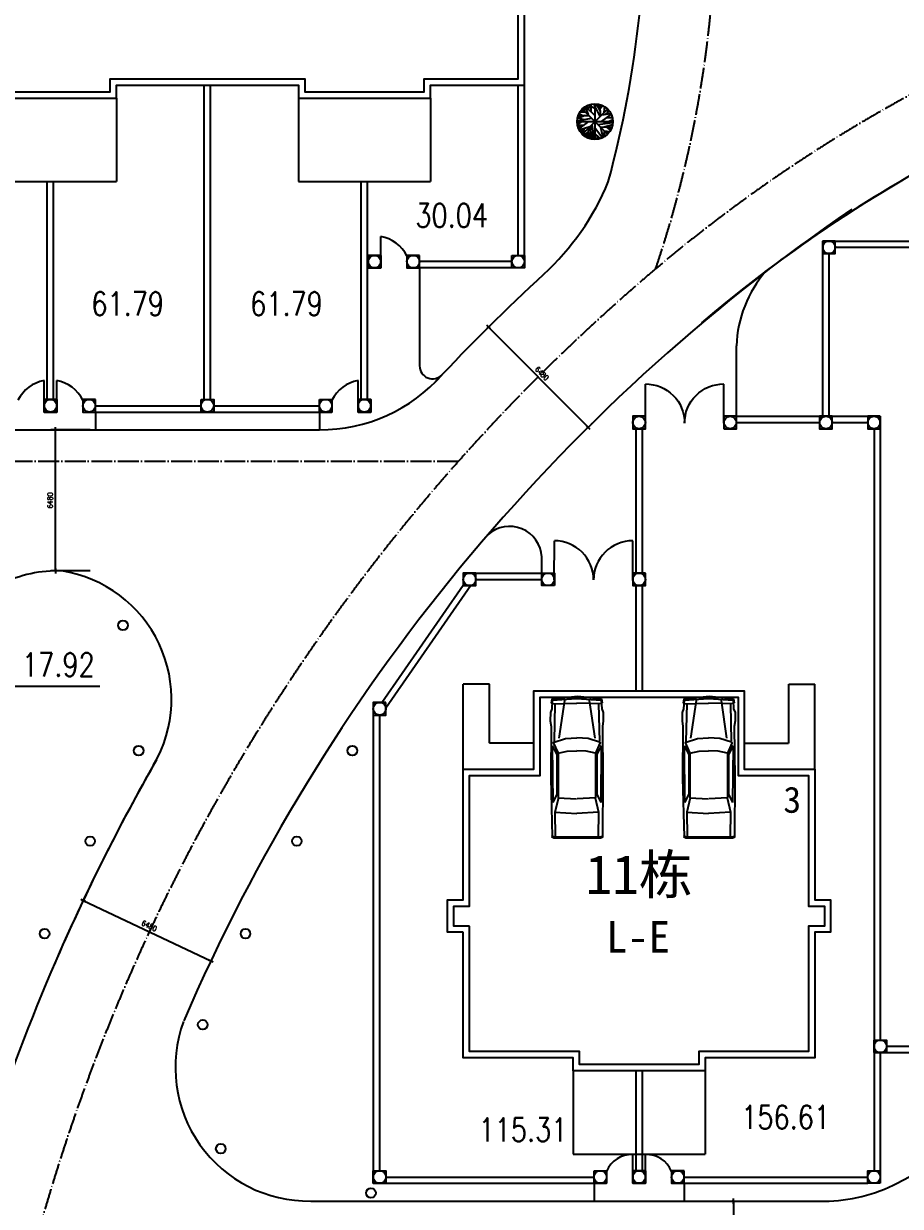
# Model space of a CAD drawing. Extents: x 1035948 to 1665131, y -158296 to 142149.
# Drawn here: x 1431022 to 1471233, y -94954 to -40673 of the extents above; entities that cross this region are included whole.
import ezdxf
from ezdxf.enums import TextEntityAlignment as Align

# ---------------------------------------------------------------- set-up
doc = ezdxf.new("R2010")
doc.units = 0
doc.header["$LTSCALE"] = 200
doc.header["$MEASUREMENT"] = 0
doc.linetypes.add('ACAD_ISO04W100', pattern=[30.5, 24, -3, 0.5, -3])
doc.layers.get('0').update_dxf_attribs({"linetype": 'CONTINUOUS'})
doc.layers.get('DEFPOINTS').update_dxf_attribs({"linetype": 'CONTINUOUS'})
for name, color, linetype in [('CH1', 7, 'CONTINUOUS'), ('DL', 21, 'CONTINUOUS'), ('LAYER1', 2, 'CONTINUOUS'), ('LH', 62, 'CONTINUOUS'), ('LMLK', 123, 'CONTINUOUS'), ('WINDOW', 2, 'CONTINUOUS'), ('WLL1', 7, 'CONTINUOUS'), ('ZXX', 6, 'ACAD_ISO04W100'), ('红枫', 7, 'CONTINUOUS'), ('院子', 140, 'CONTINUOUS')]:
    doc.layers.add(name, color=color, linetype=linetype)
doc.styles.add('DIM', font='txt')
doc.styles.add('DIM_FONT', font='SIMPLEX.shx', dxfattribs={"width": 0.8})
doc.styles.add('H1', font='SimSun.ttf')
doc.dimstyles.new('DIMN80', dxfattribs={"dimscale": 0.8, "dimtxt": 300, "dimasz": 1, "dimexe": 250, "dimexo": 300, "dimgap": 150, "dimtad": 1, "dimdec": 0, "dimzin": 0, "dimdsep": 46, "dimtxsty": 'DIM_FONT', "dimblk": '_DIMX', "dimcen": 0.09, "dimclrt": 7, "dimadec": 0, "dimazin": 0, "dimtfac": 1, "dimtdec": 0, "dimtix": 1, "dimtmove": 2, "dimatfit": 3, "dimldrblk": '_DIMX', "dimfxl": 0, "dimtolj": 1, "dimtzin": 0, "dimarcsym": 0})

# ---------------------------------------------------------------- blocks, each defined once
blk = doc.blocks.new('ZW08')
at = {"layer": '红枫', "color": 1}
for p, q in [((-1460, 1300), (-1293, 1136)), ((-1399, 1243), (-1415, 1365)), ((1322, 1420), (-1339, -1242)), ((1322, -1242), (-1339, 1420)), ((-1282, 1501), (-1164, 1458)), ((-1181, 1579), (-1125, 1215)), ((-1042, 1687), (-746, 836)), ((-997, 1708), (-16, 728)), ((-847, 1565), (-841, 1794)), ((-707, 1422), (-534, 1915)), ((-679, 1858), (-10, 1515)), ((-406, 1830), (-261, 1973)), ((-400, 1107), (-406, 1951)), ((-177, 1980), (514, 621)), ((68, 1830), (-55, 1987)), ((-9, 1990), (-9, -1812)), ((7, 1629), (107, 1980)), ((570, 1215), (163, 1980)), ((302, 1722), (397, 1944)), ((615, 707), (509, 1915)), ((531, 1708), (726, 1837)), ((553, 1472), (799, 1808)), ((994, 1701), (949, 1057)), ((977, 1436), (1128, 1615)), ((1167, 1265), (1468, 1279)), ((-1910, 89), (1892, 89)), ((-1901, 178), (-389, 471)), ((-1031, 743), (-1884, 385)), ((-1443, 85), (-1878, -230)), ((-1867, 492), (-1148, 328)), ((-1817, 657), (-1499, 557)), ((-1784, 750), (-668, 750)), ((-1745, 864), (-1521, 757)), ((-1739, -695), (-651, 92)), ((-1694, 957), (-1282, 750)), ((-1588, 1129), (-1047, 1129)), ((1713, 893), (654, 99)), ((732, 828), (1680, 957)), ((921, -123), (1875, 314)), ((1139, 886), (1541, 1200)), ((1212, 514), (1836, 521)), ((-1901, -65), (-1728, -123)), ((-1862, -301), (-1164, -280)), ((-1817, -494), (-1443, -480)), ((-1678, -487), (-1767, -609)), ((-1694, -780), (-540, -437)), ((-1243, -830), (-1639, -880)), ((-1505, -523), (-1600, -745)), ((-1482, -866), (-1577, -973)), ((-1036, -938), (-1533, -1038)), ((-1393, -1009), (-1488, -1095)), ((-1148, -623), (-1404, -1195)), ((-791, -1109), (-1237, -1360)), ((-640, -552), (-913, -1581)), ((-473, -1059), (-886, -1588)), ((-478, -387), (-473, -1738)), ((-473, -930), (-133, -1796)), ((-328, -230), (-88, -1803)), ((-205, -1059), (559, -1717)), ((-10, -516), (810, -1617)), ((286, -201), (1881, -1)), ((581, -501), (838, -1603)), ((587, -501), (1808, -459)), ((715, -1066), (1111, -1445)), ((827, -494), (1859, -223)), ((955, -866), (1016, -1495)), ((988, -902), (1563, -966)), ((1200, -487), (1652, -830)), ((1306, -945), (1451, -1116)), ((1446, -673), (1753, -616)), ((-841, -1302), (-1109, -1452)), ((-473, -1410), (-802, -1631)), ((-690, -1352), (-640, -1688)), ((-278, -1417), (-372, -1767)), ((-211, -1581), (-306, -1774)), ((258, -1595), (113, -1796)), ((180, -1388), (325, -1767)), ((776, -1331), (721, -1653))]:
    blk.add_line(p, q, dxfattribs=at)
blk.add_circle((-9, 89), 1901, dxfattribs=at)
blk = doc.blocks.new('M_A3PTU')
for p, q in [((-0.5, 0), (-0.499, -0.498)), ((0.5, 0), (0.499, -0.498))]:
    blk.add_line(p, q)
for centre, start, end in [((-0.498, -0.001), 269.885, 0.0763), ((0.498, -0.001), 179.9237, 270.115)]:
    blk.add_arc(centre, 0.498, start, end)
blk = doc.blocks.new('A$C622E69C5')
at = {"layer": 'LAYER1'}
blk.add_circle((180, 180), 184, dxfattribs=at)
blk = doc.blocks.new('_DIMX')
blk.add_line((-150, 0), (150, 0))
at = {"const_width": 50}
blk.add_lwpolyline([(-70, -70), (70, 70)], dxfattribs=at)
blk = doc.blocks.new('*D544')
at = {"layer": 'DEFPOINTS', "color": 0}
for p in [(1432475, -59314), (1434315, -59314), (1434315, -65794)]:
    blk.add_point(p, dxfattribs=at)
at = {"layer": 'WLL1', "color": 0, "lineweight": -2}
for p, q in [((1434075, -59314), (1432275, -59314)), ((1432475, -65793), (1432475, -59315)), ((1434075, -65794), (1432275, -65794))]:
    blk.add_line(p, q, dxfattribs=at)
at = {"layer": 'WLL1', "color": 0, "lineweight": -2, "xscale": 0.8, "yscale": 0.8, "zscale": 0.8}
for p, rotation in [((1432475, -59314), 90), ((1432475, -65794), 270)]:
    blk.add_blockref('_DIMX', p, dxfattribs=dict(at, rotation=rotation))
at = {"layer": 'WLL1', "color": 7, "insert": (1432235, -62554), "char_height": 240, "attachment_point": 5, "rotation": 90, "style": 'DIM_FONT'}
blk.add_mtext('\\A1;6480', dxfattribs=at)
blk = doc.blocks.new('M_F31')
for p, q in [((17, 943), (-81, -40)), ((62, 933), (0, 0)), ((17, 943), (167, 969)), ((62, 933), (397, 951)), ((167, 969), (187, 944)), ((209, 942), (187, -4)), ((397, 951), (544, 1005)), ((544, 1005), (863, 1010)), ((863, 1010), (1071, 978)), ((1071, 978), (3045, 992)), ((1813, 931), (2142, 758)), ((1813, 931), (3975, 914)), ((3045, 992), (5289, 933)), ((3656, 758), (3975, 914)), ((80, 469), (1520, 684)), ((205, 831), (1645, 862)), ((1685, 895), (1534, 426)), ((1685, 895), (2090, 713)), ((2090, 713), (2023, 359)), ((2090, 713), (3799, 713)), ((2142, 758), (3656, 758)), ((3799, 713), (3842, 9)), ((3800, 698), (4344, 832)), ((4344, 832), (4396, -6)), ((4344, 832), (5286, 817)), ((5291, 884), (5291, -942)), ((5338, 883), (5338, -942)), ((0, 0), (62, -942)), ((1534, 426), (1501, -3)), ((2023, 359), (2010, -4)), ((-81, -40), (17, -952)), ((209, -951), (187, -5)), ((1534, -434), (1501, -5)), ((1676, -877), (1534, -434)), ((2023, -368), (2010, -5)), ((2090, -722), (2023, -368)), ((3799, -722), (3842, -18)), ((4344, -841), (4396, -3)), ((80, -478), (1520, -693)), ((205, -840), (1645, -871)), ((1710, -892), (2090, -722)), ((1813, -940), (2142, -767)), ((2090, -722), (3799, -722)), ((2142, -767), (3656, -767)), ((3656, -767), (3975, -923)), ((3800, -707), (4344, -841)), ((4344, -841), (5286, -826)), ((17, -952), (167, -978)), ((62, -942), (397, -960)), ((167, -978), (187, -953)), ((397, -960), (544, -1014)), ((544, -1014), (863, -1018)), ((863, -1018), (1071, -987)), ((1071, -987), (3045, -1000)), ((1813, -940), (3975, -923)), ((3045, -1000), (5288, -992))]:
    blk.add_line(p, q)
for centre, radius, start, end in [((5241, 884), 50, 0, 88.5082), ((5288, 883), 50, 0, 88.5082), ((1700, 861), 25, 65.7961, 162.2571), ((200, -4), 12.5, 178.7004, 181.2996), ((1514, -4), 12.5, 175.5855, 184.4145), ((2022, -4), 12.5, 177.991, 182.009), ((1700, -870), 25, 197.7429, 294.2039), ((1828, -904), 12.5, 116.9382, 269.53), ((5241, -942), 50, 270.2142, 0), ((5288, -942), 50, 270.2142, 360)]:
    blk.add_arc(centre, radius, start, end)
at = {"linetype": 'Continuous', "style": 'DIM', "flags": 9}
for tag in ['XSIZE', 'YSIZE']:
    blk.add_attdef(tag, (0, 0), '', height=0.5, dxfattribs=at)
blk = doc.blocks.new('*D542')
at = {"layer": 'DEFPOINTS', "color": 0}
for p in [(1452344, -54601), (1456910, -59198), (1456910, -59198)]:
    blk.add_point(p, dxfattribs=at)
at = {"layer": 'WLL1', "color": 0, "lineweight": -2}
for p, q in [((1452344, -54601), (1456910, -59197)), ((1452514, -54431), (1452486, -54460)), ((1457081, -59029), (1457052, -59057))]:
    blk.add_line(p, q, dxfattribs=at)
at = {"layer": 'WLL1', "color": 0, "lineweight": -2, "xscale": 0.8, "yscale": 0.8, "zscale": 0.8}
for p, rotation in [((1452344, -54601), 134.8061179373727), ((1456910, -59198), 314.8061179373727)]:
    blk.add_blockref('_DIMX', p, dxfattribs=dict(at, rotation=rotation))
at = {"layer": 'WLL1', "color": 7, "insert": (1454797, -56730), "char_height": 240, "attachment_point": 5, "rotation": 314.8061, "style": 'DIM_FONT'}
blk.add_mtext('\\A1;6480', dxfattribs=at)
blk = doc.blocks.new('*D538')
at = {"layer": 'DEFPOINTS', "color": 0}
for p in [(1433749, -80917), (1439608, -83686), (1439608, -83686)]:
    blk.add_point(p, dxfattribs=at)
at = {"layer": 'WLL1', "color": 0, "lineweight": -2}
for p, q in [((1433852, -80700), (1433835, -80736)), ((1433750, -80917), (1439608, -83685)), ((1439711, -83469), (1439694, -83505))]:
    blk.add_line(p, q, dxfattribs=at)
at = {"layer": 'WLL1', "color": 0, "lineweight": -2, "xscale": 0.8, "yscale": 0.8, "zscale": 0.8}
for p, rotation in [((1433749, -80917), 154.7068350906158), ((1439608, -83686), 334.7068350906158)]:
    blk.add_blockref('_DIMX', p, dxfattribs=dict(at, rotation=rotation))
at = {"layer": 'WLL1', "color": 7, "insert": (1436781, -82084), "char_height": 240, "attachment_point": 5, "rotation": 334.7068, "style": 'DIM_FONT'}
blk.add_mtext('\\A1;6480', dxfattribs=at)
blk = doc.blocks.new('*D541')
at = {"layer": 'DEFPOINTS', "color": 0}
for p in [(1462932, -94714), (1462932, -101194), (1463578, -101194)]:
    blk.add_point(p, dxfattribs=at)
at = {"layer": 'WLL1', "color": 0, "lineweight": -2}
for p, q in [((1463172, -94714), (1463778, -94714)), ((1463578, -94715), (1463578, -101193)), ((1463172, -101194), (1463778, -101194))]:
    blk.add_line(p, q, dxfattribs=at)
at = {"layer": 'WLL1', "color": 0, "lineweight": -2, "xscale": 0.8, "yscale": 0.8, "zscale": 0.8}
for p, rotation in [((1463578, -94714), 90), ((1463578, -101194), 270)]:
    blk.add_blockref('_DIMX', p, dxfattribs=dict(at, rotation=rotation))
at = {"layer": 'WLL1', "color": 7, "insert": (1463338, -97954), "char_height": 240, "attachment_point": 5, "rotation": 90, "style": 'DIM_FONT'}
blk.add_mtext('\\A1;6480', dxfattribs=at)

msp = doc.modelspace()

# ---------------------------------------------------------------- linework, layer by layer
at = {"color": 7, "linetype": 'ByBlock'}
msp.add_line((1430361.11547, -71082.85772), (1434511.24515, -71082.85772), dxfattribs=at)
at = {"layer": 'CH1'}
for p, q in [((1435274.90889, -44097.89817, -27056.10778), (1435274.90889, -47913.89817, -27056.10778)), ((1443626.90889, -44097.89817, -27056.10778), (1443626.90889, -47913.89817, -27056.10778)), ((1449674.90889, -44097.89817, -27056.10778), (1449674.90889, -47913.89817, -27056.10778)), ((1429226.90889, -47913.89817, -27056.10778), (1435274.90889, -47913.89817, -27056.10778)), ((1443626.90889, -47913.89817, -27056.10778), (1449674.90889, -47913.89817, -27056.10778)), ((1447402.77556, -51883.69353), (1446794.90889, -51883.69353)), ((1452386.90889, -70989.89817, 9111.42491), (1451186.90889, -70989.89817, 9111.42491)), ((1451186.90889, -74889.89817, 9111.42491), (1451186.90889, -70989.89817, 9111.42491)), ((1452386.90889, -73682.69817, 9111.42491), (1452386.90889, -70989.89817, 9111.42491)), ((1466114.90889, -70989.89817, 9111.42491), (1467314.90889, -70989.89817, 9111.42491)), ((1466114.90889, -73682.69817, 9111.42491), (1466114.90889, -70989.89817, 9111.42491)), ((1467314.90889, -74889.89817, 9111.42491), (1467314.90889, -70989.89817, 9111.42491)), ((1452386.90889, -73682.69817, 9111.42491), (1452394.10889, -73689.89817, 9111.42491)), ((1454426.90889, -73689.89817, 9111.42491), (1452394.10889, -73689.89817, 9111.42491)), ((1464074.90889, -73689.89817, 9111.42491), (1466107.70889, -73689.89817, 9111.42491)), ((1466114.90889, -73682.69817, 9111.42491), (1466107.70889, -73689.89817, 9111.42491)), ((1456226.90889, -88737.89817, 9111.42491), (1456226.90889, -92553.89817, 9111.42491)), ((1462274.90889, -88737.89817, 9111.42491), (1462274.90889, -92553.89817, 9111.42491)), ((1456226.90889, -92553.89817, 9111.42491), (1462274.90889, -92553.89817, 9111.42491))]:
    msp.add_line(p, q, dxfattribs=at)
at = {"layer": 'DL'}
for p, q in [((1449178.8536, -51883.69353), (1449178.8536, -56373.21732)), ((1463714.05602, -59265.89817), (1463714.05602, -55463.89754)), ((1434315.03517, -58497.89817), (1434315.03517, -59313.89817)), ((1444586.78261, -58497.89817), (1444586.78261, -59313.89817)), ((1410915.03518, -59313.89817), (1434315.03517, -59313.89817)), ((1434315.03517, -59313.89817), (1444586.78261, -59313.89817)), ((1454787.76176, -65889.89817), (1454787.76176, -65151.55286)), ((1471094.89613, -93885.97164), (1479352.73262, -89541.8247)), ((1457186.78261, -93897.89817), (1457186.78261, -94713.89817)), ((1461315.03517, -93897.89817), (1461315.03517, -94713.89817)), ((1444207.0195, -94713.89817), (1462274.90889, -94713.89817)), ((1462274.90889, -94713.89817), (1467742.78042, -94713.89817))]:
    msp.add_line(p, q, dxfattribs=at)
for centre, radius, start, end in [((1410147.01602, -35083.14977), 49391.18302, 344.920095361, 2.994571279), ((1504499.02325, -104412.53276), 65564.45744, 87.2555415692, 130.2854321035), ((1504499.02325, -104412.53276), 65564.45744, 118.9335761071, 126.9750952721), ((1446746.37295, -43351.56775), 12000, 312.651875305, 337.555384924), ((1518050.90889, -120753.89817), 86760, 124.4191439433, 156.7014419551), ((1469263.15857, -55666.69308), 5552.80696, 139.130558251, 177.907020111), ((1518050.90889, -120753.89817), 93240, 132.6518753053, 136.9603605676), ((1449778.8536, -56373.21732), 600, 180, 316.680292587), ((1444609.7777, -51837.09932), 7476.83421, 269.823785898, 318.566891822), ((1453309.73187, -65226.64629), 1479.93628, 2.908493373, 132.089920828), ((1432542.13457, -71456.36091), 5667.17633, 87.662989316, 116.709684044), ((1431848.54404, -71676.33058), 5954.66609, 329.533129056, 81.066558267), ((1518050.90889, -120753.89817), 93240, 150.3977570876, 161.3807868901), ((1518050.90889, -120753.89817), 93240, 150.2338693365, 156.7014419551), ((1444110.03735, -88582.57526), 6131.89388, 159.792202507, 270.781900569), ((1467742.78042, -87513.89817), 7200, 270, 297.747222995)]:
    msp.add_arc(centre, radius, start, end, dxfattribs=at)
at = {"layer": 'LH'}
for points in [[(1468250.90889, -50649.89817), (1467674.90889, -50649.89817), (1467674.90889, -51225.89817), (1468250.90889, -51225.89817)], [(1446826.77556, -51307.69353), (1447402.77556, -51307.69353), (1447402.77556, -51883.69353), (1446826.77556, -51883.69353)], [(1447402.77556, -51307.69353), (1446826.77556, -51307.69353), (1446826.77556, -51883.69353), (1447402.77556, -51883.69353)], [(1446826.77556, -51307.69353), (1447402.77556, -51307.69353), (1447402.77556, -51883.69353), (1446826.77556, -51883.69353)], [(1446826.77556, -51307.69353), (1447402.77556, -51307.69353), (1447402.77556, -51883.69353), (1446826.77556, -51883.69353)], [(1447402.77556, -51307.69353), (1446826.77556, -51307.69353), (1446826.77556, -51883.69353), (1447402.77556, -51883.69353)], [(1446826.77556, -51307.69353), (1447402.77556, -51307.69353), (1447402.77556, -51883.69353), (1446826.77556, -51883.69353)], [(1447402.77556, -51307.69353), (1446826.77556, -51307.69353), (1446826.77556, -51883.69353), (1447402.77556, -51883.69353)], [(1447402.77556, -51307.69353), (1446826.77556, -51307.69353), (1446826.77556, -51883.69353), (1447402.77556, -51883.69353)], [(1446826.77556, -51307.69353), (1447402.77556, -51307.69353), (1447402.77556, -51883.69353), (1446826.77556, -51883.69353)], [(1449178.8536, -51307.69353), (1448602.8536, -51307.69353), (1448602.8536, -51883.69353), (1449178.8536, -51883.69353)], [(1453416.91916, -51307.69353), (1453992.91916, -51307.69353), (1453992.91916, -51883.69353), (1453416.91916, -51883.69353)], [(1431962.90889, -57921.89817), (1432538.90889, -57921.89817), (1432538.90889, -58497.89817), (1431962.90889, -58497.89817)], [(1432538.90889, -57921.89817), (1431962.90889, -57921.89817), (1431962.90889, -58497.89817), (1432538.90889, -58497.89817)], [(1431962.90889, -57921.89817), (1432538.90889, -57921.89817), (1432538.90889, -58497.89817), (1431962.90889, -58497.89817)], [(1431962.90889, -57921.89817), (1432538.90889, -57921.89817), (1432538.90889, -58497.89817), (1431962.90889, -58497.89817)], [(1432538.90889, -57921.89817), (1431962.90889, -57921.89817), (1431962.90889, -58497.89817), (1432538.90889, -58497.89817)], [(1431962.90889, -57921.89817), (1432538.90889, -57921.89817), (1432538.90889, -58497.89817), (1431962.90889, -58497.89817)], [(1432538.90889, -57921.89817), (1431962.90889, -57921.89817), (1431962.90889, -58497.89817), (1432538.90889, -58497.89817)], [(1432538.90889, -57921.89817), (1431962.90889, -57921.89817), (1431962.90889, -58497.89817), (1432538.90889, -58497.89817)], [(1431962.90889, -57921.89817), (1432538.90889, -57921.89817), (1432538.90889, -58497.89817), (1431962.90889, -58497.89817)], [(1434315.03517, -57921.89817), (1433739.03517, -57921.89817), (1433739.03517, -58497.89817), (1434315.03517, -58497.89817)], [(1439162.90889, -57921.89817), (1439738.90889, -57921.89817), (1439738.90889, -58497.89817), (1439162.90889, -58497.89817)], [(1444586.78261, -57921.89817), (1445162.78261, -57921.89817), (1445162.78261, -58497.89817), (1444586.78261, -58497.89817)], [(1446362.90889, -57921.89817), (1446938.90889, -57921.89817), (1446938.90889, -58497.89817), (1446362.90889, -58497.89817)], [(1446938.90889, -57921.89817), (1446362.90889, -57921.89817), (1446362.90889, -58497.89817), (1446938.90889, -58497.89817)], [(1446362.90889, -57921.89817), (1446938.90889, -57921.89817), (1446938.90889, -58497.89817), (1446362.90889, -58497.89817)], [(1446362.90889, -57921.89817), (1446938.90889, -57921.89817), (1446938.90889, -58497.89817), (1446362.90889, -58497.89817)], [(1446938.90889, -57921.89817), (1446362.90889, -57921.89817), (1446362.90889, -58497.89817), (1446938.90889, -58497.89817)], [(1446362.90889, -57921.89817), (1446938.90889, -57921.89817), (1446938.90889, -58497.89817), (1446362.90889, -58497.89817)], [(1446938.90889, -57921.89817), (1446362.90889, -57921.89817), (1446362.90889, -58497.89817), (1446938.90889, -58497.89817)], [(1446938.90889, -57921.89817), (1446362.90889, -57921.89817), (1446362.90889, -58497.89817), (1446938.90889, -58497.89817)], [(1446362.90889, -57921.89817), (1446938.90889, -57921.89817), (1446938.90889, -58497.89817), (1446362.90889, -58497.89817)], [(1459538.90889, -58689.89817), (1458962.90889, -58689.89817), (1458962.90889, -59265.89817), (1459538.90889, -59265.89817)], [(1463138.05602, -59265.89817), (1463714.05602, -59265.89817), (1463714.05602, -58689.89817), (1463138.05602, -58689.89817)], [(1468106.90889, -58689.89817), (1467530.90889, -58689.89817), (1467530.90889, -59265.89817), (1468106.90889, -59265.89817)], [(1470314.90889, -58689.89817), (1469738.90889, -58689.89817), (1469738.90889, -59265.89817), (1470314.90889, -59265.89817)], [(1451762.90889, -65889.89817), (1451186.90889, -65889.89817), (1451186.90889, -66465.89817), (1451762.90889, -66465.89817)], [(1455363.76176, -66465.89817), (1454787.76176, -66465.89817), (1454787.76176, -65889.89817), (1455363.76176, -65889.89817)], [(1459538.90889, -65889.89817), (1458962.90889, -65889.89817), (1458962.90889, -66465.89817), (1459538.90889, -66465.89817)], [(1447634.90889, -71829.22731), (1447058.90889, -71829.22731), (1447058.90889, -72405.22731), (1447634.90889, -72405.22731)], [(1470602.90889, -87897.89817), (1470026.90889, -87897.89817), (1470026.90889, -87321.89817), (1470602.90889, -87321.89817)], [(1447634.90889, -93897.89817), (1447058.90889, -93897.89817), (1447058.90889, -93321.89817), (1447634.90889, -93321.89817)], [(1457186.78261, -93321.89817), (1457762.78261, -93321.89817), (1457762.78261, -93897.89817), (1457186.78261, -93897.89817)], [(1458962.8871, -93321.89817), (1459538.8871, -93321.89817), (1459538.8871, -93897.89817), (1458962.8871, -93897.89817)], [(1459538.8871, -93321.89817), (1458962.8871, -93321.89817), (1458962.8871, -93897.89817), (1459538.8871, -93897.89817)], [(1459538.90889, -93897.89817), (1458962.90889, -93897.89817), (1458962.90889, -93321.89817), (1459538.90889, -93321.89817)], [(1458962.90889, -93897.89817), (1459538.90889, -93897.89817), (1459538.90889, -93321.89817), (1458962.90889, -93321.89817)], [(1459538.90889, -93321.89817), (1458962.90889, -93321.89817), (1458962.90889, -93897.89817), (1459538.90889, -93897.89817)], [(1458962.90889, -93321.89817), (1459538.90889, -93321.89817), (1459538.90889, -93897.89817), (1458962.90889, -93897.89817)], [(1458962.90889, -93321.89817), (1459538.90889, -93321.89817), (1459538.90889, -93897.89817), (1458962.90889, -93897.89817)], [(1459538.90889, -93321.89817), (1458962.90889, -93321.89817), (1458962.90889, -93897.89817), (1459538.90889, -93897.89817)], [(1458962.90889, -93321.89817), (1459538.90889, -93321.89817), (1459538.90889, -93897.89817), (1458962.90889, -93897.89817)], [(1459538.90889, -93321.89817), (1458962.90889, -93321.89817), (1458962.90889, -93897.89817), (1459538.90889, -93897.89817)], [(1459538.90889, -93321.89817), (1458962.90889, -93321.89817), (1458962.90889, -93897.89817), (1459538.90889, -93897.89817)], [(1458962.90889, -93321.89817), (1459538.90889, -93321.89817), (1459538.90889, -93897.89817), (1458962.90889, -93897.89817)], [(1461315.03517, -93321.89817), (1460739.03517, -93321.89817), (1460739.03517, -93897.89817), (1461315.03517, -93897.89817)]]:
    msp.add_lwpolyline(points, close=True, dxfattribs=at)
at = {"layer": 'LH', "elevation": 4555.71245}
msp.add_lwpolyline([(1470314.90889, -93897.89817), (1469738.90889, -93897.89817), (1469738.90889, -93321.89817), (1470314.90889, -93321.89817)], close=True, dxfattribs=at)
at = {"layer": 'LH'}
for centre in [(1467962.90889, -50937.89817), (1447114.77556, -51595.69353), (1447114.77556, -51595.69353), (1447114.77556, -51595.69353), (1447114.77556, -51595.69353), (1447114.77556, -51595.69353), (1447114.77556, -51595.69353), (1447114.77556, -51595.69353), (1447114.77556, -51595.69353), (1447114.77556, -51595.69353), (1448890.8536, -51595.69353), (1453704.91916, -51595.69353), (1432250.90889, -58209.89817), (1432250.90889, -58209.89817), (1432250.90889, -58209.89817), (1432250.90889, -58209.89817), (1432250.90889, -58209.89817), (1432250.90889, -58209.89817), (1432250.90889, -58209.89817), (1432250.90889, -58209.89817), (1432250.90889, -58209.89817), (1434027.03517, -58209.89817), (1439450.90889, -58209.89817), (1444874.78261, -58209.89817), (1446650.90889, -58209.89817), (1446650.90889, -58209.89817), (1446650.90889, -58209.89817), (1446650.90889, -58209.89817), (1446650.90889, -58209.89817), (1446650.90889, -58209.89817), (1446650.90889, -58209.89817), (1446650.90889, -58209.89817), (1446650.90889, -58209.89817), (1459250.90889, -58977.89817), (1463426.05602, -58977.89817), (1467818.90889, -58977.89817), (1470026.90889, -58977.89817), (1451474.90889, -66177.89817), (1455075.76176, -66177.89817), (1459250.90889, -66177.89817), (1447346.90889, -72117.22731), (1470314.90889, -87609.89817, 4555.71245), (1447346.90889, -93609.89817), (1457474.78261, -93609.89817), (1459250.8871, -93609.89817), (1459250.8871, -93609.89817), (1459250.90889, -93609.89817), (1459250.90889, -93609.89817), (1459250.90889, -93609.89817), (1459250.90889, -93609.89817), (1459250.90889, -93609.89817), (1459250.90889, -93609.89817), (1459250.90889, -93609.89817), (1459250.90889, -93609.89817), (1459250.90889, -93609.89817), (1459250.90889, -93609.89817), (1461027.03517, -93609.89817), (1470026.90889, -93609.89817, 4555.71245)]:
    msp.add_circle(centre, 288, dxfattribs=at)
at = {"layer": 'LMLK', "elevation": -27056.10778}
for points in [[(1429226.90889, -44097.89817), (1435274.90889, -44097.89817), (1435274.90889, -43497.89817), (1443626.90889, -43497.89817), (1443626.90889, -44097.89817), (1449674.90889, -44097.89817), (1449674.90889, -43497.89817), (1453994.90889, -43497.89817), (1453994.90889, -37737.89817), (1454714.90889, -37737.89817), (1454714.90889, -36249.89817), (1453994.90889, -36249.89817), (1453994.90889, -34569.89817), (1450874.90889, -34569.89817), (1450874.90889, -28089.89817), (1442426.90889, -28089.89817), (1442426.90889, -34569.89817), (1436474.90889, -34569.89817), (1436474.90889, -28089.89817), (1428026.90889, -28089.89817)], [(1429514.90889, -43809.89817), (1434986.90889, -43809.89817), (1434986.90889, -43209.89817), (1443914.90889, -43209.89817), (1443914.90889, -43809.89817), (1449386.90889, -43809.89817), (1449386.90889, -43209.89817), (1453706.90889, -43209.89817), (1453706.90889, -37449.89817), (1454426.90889, -37449.89817), (1454426.90889, -36537.89817), (1453706.90889, -36537.89817), (1453706.90889, -34857.89817), (1450586.90889, -34857.89817), (1450586.90889, -28377.89817), (1442714.90889, -28377.89817), (1442714.90889, -34857.89817), (1436186.90889, -34857.89817), (1436186.90889, -28377.89817), (1428314.90889, -28377.89817)]]:
    msp.add_lwpolyline(points, dxfattribs=at)
at = {"layer": 'LMLK', "elevation": 9111.42491}
for points in [[(1451186.90889, -82377.89817), (1450466.90889, -82377.89817), (1450466.90889, -80889.89817), (1451186.90889, -80889.89817), (1451186.90889, -74889.89817), (1454426.90889, -74889.89817), (1454426.90889, -71289.89817), (1464074.90889, -71289.89817), (1464074.90889, -74889.89817), (1467314.90889, -74889.89817), (1467314.90889, -80889.89817), (1468034.90889, -80889.89817), (1468034.90889, -82377.89817), (1467314.90889, -82377.89817), (1467314.90889, -88137.89817), (1462274.90889, -88137.89817), (1462274.90889, -88737.89817), (1456226.90889, -88737.89817), (1456226.90889, -88137.89817), (1451186.90889, -88137.89817)], [(1451474.90889, -82089.89817), (1450754.90889, -82089.89817), (1450754.90889, -81177.89817), (1451474.90889, -81177.89817), (1451474.90889, -75177.89817), (1454714.90889, -75177.89817), (1454714.90889, -71577.89817), (1463786.90889, -71577.89817), (1463786.90889, -75177.89817), (1467026.90889, -75177.89817), (1467026.90889, -81177.89817), (1467746.90889, -81177.89817), (1467746.90889, -82089.89817), (1467026.90889, -82089.89817), (1467026.90889, -87849.89817), (1461986.90889, -87849.89817), (1461986.90889, -88449.89817), (1456514.90889, -88449.89817), (1456514.90889, -87849.89817), (1451474.90889, -87849.89817)]]:
    msp.add_lwpolyline(points, close=True, dxfattribs=at)
at = {"layer": 'WINDOW'}
for p, q in [((1447401.46448, -51334.63235, -0.05647), (1447404.12012, -50437.89313, -0.05647)), ((1431961.64605, -57948.83699, -0.05647), (1431958.9904, -57052.09777, -0.05647)), ((1432537.64605, -57948.83699, -0.05647), (1432540.3017, -57052.09777, -0.05647)), ((1446361.64605, -57948.83699, -0.05647), (1446358.9904, -57052.09777, -0.05647)), ((1458961.64605, -93348.83699, -0.05647), (1458958.9904, -92580.83699, -27056.16424)), ((1459537.64605, -93348.83699, -0.05647), (1459540.3017, -92580.83699, -27056.16424))]:
    msp.add_line(p, q, dxfattribs=at)
for centre, radius, start, end in [((1447083.93913, -52113.34779, -0.05647), 1705.77379, 27.16261003, 79.181162602), ((1432279.1714, -58727.55244, -0.05647), 1705.77379, 100.818837398, 152.83738997), ((1432220.1207, -58727.55244, -0.05647), 1705.77379, 27.16261003, 79.181162602), ((1446679.1714, -58727.55244, -0.05647), 1705.77379, 100.818837398, 152.83738997), ((1458901.52185, -93808.78368, -27056.16424), 1229.29073, 87.320482614, 158.027832532), ((1459597.77025, -93808.78368, -27056.16424), 1229.29073, 21.972167468, 92.679517386)]:
    msp.add_arc(centre, radius, start, end, dxfattribs=at)
at = {"layer": 'ZXX', "ltscale": 0.2}
msp.add_line((1376786.78261, -60753.89817), (1450970.34636, -60753.89817), dxfattribs=at)
for centre, radius, start, end in [((1410147.01602, -35083.14977), 52631.18302, 341.335799095, 2.877654423), ((1504499.02325, -104412.53276), 68804.45744, 89.3118203368, 130.2854321035), ((1517680.85303, -120026.51086), 89238.63689, 130.2594920731, 186.7231762154)]:
    msp.add_arc(centre, radius, start, end, dxfattribs=at)
at = {"layer": '院子'}
for p, q in [((1439306.90889, -57921.89817), (1439306.90889, -43497.89817)), ((1439594.90889, -57921.89817), (1439594.90889, -43497.89817)), ((1453706.90889, -51307.7004, -852.87726), (1453706.90889, -43497.89817, -27056.10778)), ((1453994.90889, -51561.89817), (1453994.90889, -43497.89817, -27056.10778)), ((1432106.90889, -57921.89817), (1432106.90889, -47913.89817)), ((1432394.90889, -57921.89817), (1432394.90889, -47913.89817)), ((1446506.90889, -57921.89817), (1446506.90889, -47913.89817)), ((1446794.90889, -57921.89817), (1446794.90889, -47913.89817)), ((1467674.90889, -58689.89817), (1467674.90889, -50649.89817)), ((1468250.90889, -50649.89817), (1477203.76176, -50649.89817, 1860.31873)), ((1468250.90889, -50937.89817), (1475690.90889, -50937.89817, 1545.96211)), ((1467962.90889, -58689.89817), (1467962.90889, -51225.89817)), ((1453416.91916, -51883.69353), (1448602.8536, -51883.69353)), ((1453416.91916, -51595.69353), (1449178.8536, -51595.69353)), ((1433739.03517, -58497.89817), (1445162.78261, -58497.89817)), ((1434315.03517, -58209.89817), (1439162.90889, -58209.89817)), ((1439738.90889, -58209.89817), (1444586.78261, -58209.89817)), ((1463714.05602, -58689.89817), (1470314.90889, -58689.89817)), ((1463714.05602, -58977.90203), (1467530.90889, -58977.89817)), ((1468106.90889, -58977.89817), (1469738.90889, -58977.89817)), ((1470314.90889, -58689.89817), (1470314.90889, -87321.89817, 4555.71245)), ((1459106.90889, -59265.89817), (1459106.90889, -65889.89817)), ((1459394.90889, -59265.89817), (1459394.90889, -65889.89817)), ((1470026.90889, -59265.89817), (1470026.90889, -93321.89817, 4555.71245)), ((1451762.90889, -65889.89817), (1454787.76176, -65889.89817)), ((1451762.90889, -66177.89817), (1454787.76176, -66177.89817)), ((1451186.90889, -66465.89817), (1447446.81522, -71847.11118)), ((1451537.63849, -66465.89817), (1447632.97349, -72083.89494)), ((1459106.90889, -66465.89817), (1459106.90889, -71289.89817)), ((1459394.90889, -66465.89817), (1459394.90889, -71289.89817)), ((1447058.90889, -71829.22731), (1447058.90889, -93897.89817)), ((1447346.90889, -72405.22731), (1447346.90889, -93321.89817)), ((1470026.90889, -87897.89817, 4555.71245), (1479026.78261, -87898.26028, 4555.71245)), ((1470314.90889, -87897.89817, 4555.71245), (1470314.90889, -93897.89817, 4555.71245)), ((1470602.90889, -87609.89817, 4555.71245), (1479026.78261, -87609.89817)), ((1459106.90889, -88737.89817), (1459106.90889, -93321.89817)), ((1459394.90889, -88737.89817), (1459394.90889, -93321.89817)), ((1447058.90889, -93897.89817), (1457762.78261, -93897.89817, 1614.80109)), ((1447634.90889, -93609.89817), (1455650.90889, -93609.89817)), ((1455650.90889, -93609.89817), (1457186.78261, -93609.89817)), ((1458962.8871, -93609.89817), (1458962.90889, -93609.89817)), ((1458962.8871, -93897.89817, 1909.50414), (1459538.90889, -93897.89817, 2050.95464)), ((1458962.8871, -93897.89817), (1459538.90889, -93897.89817)), ((1458962.8871, -93897.89817), (1459538.90889, -93897.89817)), ((1458962.90889, -93897.89817), (1459538.90889, -93897.89817)), ((1458962.90889, -93897.89817), (1459538.90889, -93897.89817)), ((1459538.8871, -93609.89817), (1459538.90889, -93609.89817)), ((1459538.8871, -93609.89817), (1459538.90889, -93609.89817)), ((1460739.03517, -93897.89817, 2345.66304), (1469738.90889, -93897.89817, 4555.71245)), ((1461315.03517, -93609.89817), (1462850.90889, -93609.89817)), ((1462850.90889, -93609.89817), (1469738.90889, -93609.89817, 4555.71245))]:
    msp.add_line(p, q, dxfattribs=at)

# ---------------------------------------------------------------- block references
at = {"xscale": -1.200000000000728, "yscale": 1.200000000000728, "zscale": 1.2, "rotation": 90}
for p in [(1456386.6339, -71642.95812), (1462434.10286, -71642.95812, -27056.10778)]:
    msp.add_blockref('M_F31', p, dxfattribs=at)
at = {"layer": 'LAYER1', "xscale": 1.199999999953434, "yscale": 1.200000000000728, "zscale": 1.2}
for p in [(1435360.16807, -68507.08448), (1436079.17617, -74254.86633), (1445883.82839, -74254.86633), (1433856.68857, -78410.54403), (1443334.51964, -78410.54403), (1431765.03006, -82656.06564), (1440981.40185, -82656.06564), (1439020.46905, -86836.27007), (1439847.93151, -92525.68689), (1446733.46472, -94557.42468)]:
    msp.add_blockref('A$C622E69C5', p, dxfattribs=at)
at = {"layer": 'WINDOW', "yscale": 3600, "zscale": 3600}
for p, xscale, rotation in [((1461337.64605, -59004.83699, -0.05647), -3600, 179.9999999953624), ((1457161.64605, -66204.83699, -0.05647), 3600, 180.0000000046376)]:
    msp.add_blockref('M_A3PTU', p, dxfattribs=dict(at, xscale=xscale, rotation=rotation))
at = {"layer": '红枫', "ltscale": 20, "xscale": 0.4320000000298023, "yscale": 0.4320000000006985, "zscale": 0.432}
msp.add_blockref('ZW08', (1457229.1883, -45209.31277, -27056.10778), dxfattribs=at)

# ---------------------------------------------------------------- texts
at = {"style": 'H1'}
for s, height, p in [('3', 1200, (1466274.32557, -76301.47166, 9111.42491)), ('11栋', 1800, (1459245.81684, -79683.32148, 9111.42491)), ('L-E', 1440, (1459201.9558, -82585.17051, 9111.42491))]:
    msp.add_text(s, height=height, rotation=0.000000002, dxfattribs=at).set_placement(p, align=Align.MIDDLE)
at = {"color": 7, "linetype": 'ByBlock', "char_height": 1080, "attachment_point": 5, "style": 'DIM_FONT'}
for s, insert in [('30.04', (1450653.34903, -49473.90187)), ('61.79', (1435792.1022, -53527.67222)), ('61.79', (1443080.38541, -53527.67222)), ('17.92', (1432614.25129, -70093.12135)), ('156.61', (1465971.28056, -90859.88337)), ('115.31', (1453925.93751, -91432.71723))]:
    msp.add_mtext(s, dxfattribs=dict(at, insert=insert))

# ---------------------------------------------------------------- dimensions: what is measured, and where the dimension line sits
at = {"layer": 'WLL1'}
for p1, p2, distance, picture, middle in [((1452343.75105, -54600.53841), (1456910.27167, -59198.0692), 0.00388, '*D542', (1454797.29303, -56730.17068)), ((1434315.03517, -65793.89817), (1434315.03517, -59313.89817), 1839.91993, '*D544', (1432235.11525, -62553.89817)), ((1433749.49904, -80917.10743), (1439608.28428, -83685.68748), 0.00259, '*D538', (1436781.43276, -82084.40307)), ((1462931.60827, -94713.89817), (1462931.60827, -101193.89817), 646.3007, '*D541', (1463337.90897, -97953.89817))]:
    dim = msp.add_aligned_dim(p1=p1, p2=p2, distance=distance, dimstyle='DIMN80', dxfattribs=at)
    dim.commit()
    dim.dimension.update_dxf_attribs({"geometry": picture, "text_midpoint": middle})

doc.saveas('drawing.dxf')
